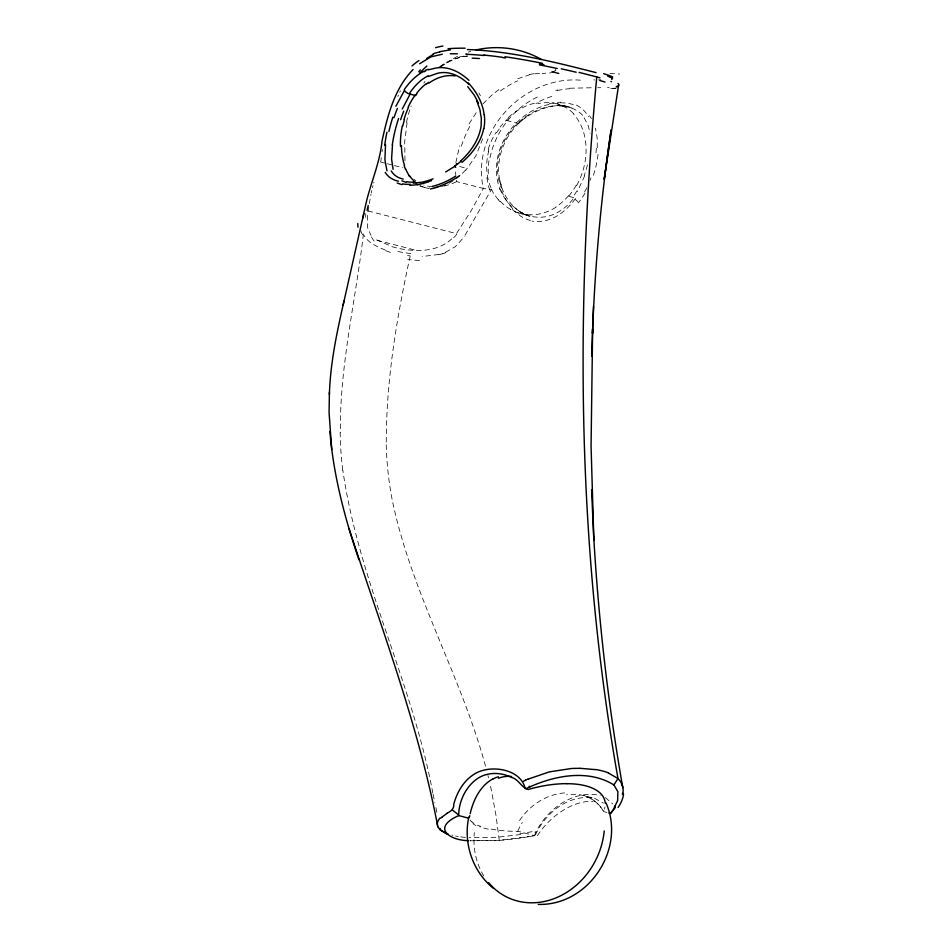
<?xml version="1.0" encoding="UTF-8"?>
<svg xmlns="http://www.w3.org/2000/svg" width="952" height="952" viewBox="0 0 952 952"><rect width="100%" height="100%" fill="white"/><g stroke="black" fill="none" stroke-linecap="round" stroke-linejoin="round"><path stroke-width="0.71" stroke-dasharray="4.76 3.57" d="M597.285 147.667L597.142 137.921L595.452 128.175M534.381 835.701C544.199 811.485 572.235 788.97 600.224 795.467M367.508 215.39L367.496 227.54L370.982 235.358M380.848 161.388L381.276 157.58M455.877 162.53L459.626 145.823M367.888 211.844L370.994 194.113M382.097 151.618L382.43 149.571M363.414 233.894C355.929 299.618 339.626 365.532 340.364 432.387M368.055 210.927L456.46 233.597L471.228 210.642L483.33 188.484L491.434 189.472L464.493 236.179M407.087 122.749L404.695 141.479L404.969 161.055M489.982 157.734C495.54 130.959 514.354 106.898 539.617 96.033M410.205 255.898C396.817 317.075 385.917 381.252 386.286 444.786M371.232 192.97L371.78 190.555M372.458 187.711L372.982 185.628M488.257 151.713L488.888 149.488M373.684 182.963L373.886 182.201M482.688 138.837L475.905 155.795L465.814 170.23M584.695 175.822L577.328 191.578M590.05 180.416L591.013 177.893M397.793 96.533L398.424 95.129M535.429 835.047C545.103 813.258 568.38 794.111 593.346 798.014L578.221 794.313L566.642 794.301M399.745 92.296L400.435 90.88M586.789 187.77L584.314 192.447M576.674 185.45C588.871 163.685 590.704 133.137 573.271 113.669M469.098 123.796L477.904 110.087M496.468 132.899L500.454 127.199M423.83 83.05L425.056 81.372M482.95 103.875L491.672 95.236L500.014 88.703M549.137 104.411C512.854 112.384 486.234 153.855 500.121 189.757M451.724 238.892C440.562 249.269 424.544 251.614 409.86 250.067A63.475 23.312 -9.7 0 1 402.779 249.198L395.853 247.758A93.046 34.177 -9.7 0 1 392.724 246.889L375.969 239.571M571.962 107.981C556.42 101.9 538.939 108.718 525.766 117.417L526.159 117.096C506.964 130.757 495.409 155.176 499.431 178.714L501.882 188.163L499.3 178.167M518.257 123.629L526.159 117.096M439.015 67.223L458.174 55.859M440.098 66.509C448.594 60.381 458.793 56.537 469.276 55.93L465.707 56.239M445.655 252.185L455.294 246.675L462.958 238.333A91.999 91.725 -34.9 0 0 464.445 236.144M517.817 78.683L529.383 74.839M468.182 52.181L470.764 51.289M552.648 71.817L555.837 70.4L555.349 68.913M438.812 254.47L422.057 256.528M555.801 90.392L557.527 89.988M535.976 103.363L538.415 102.864M535.774 831.893L534.798 832.084M532.192 836.106L499.276 840.378L470.074 840.771L499.276 840.378A93.712 27.608 -4 0 0 531.311 836.213L534.584 835.654L518.507 831.405A66.366 19.492 -4 0 1 489.495 828.752M520.696 834.523L498.36 837.117M534.893 73.851L540.569 73.34M495.754 837.296L469.062 837.724M569.76 88.239L593.667 87.715M580.399 80.158C523.636 75.803 470.55 131.4 483.366 188.448L456.377 181.511L455.353 170.313M609.221 87.596L607.495 87.644M598.475 79.849L600.771 79.825M593.762 79.897L594.726 79.885M560.478 102.78L567.642 103.114L576.257 105.351M597.713 87.703L600.771 87.703M465.409 837.462L459.566 836.748M525.433 214.533L530.228 214.902L525.433 214.533A64.403 52.098 -83.5 0 1 510.688 209.523M409.705 255.838L407.563 255.588M458.388 836.558L455.58 836.011M380.312 161.947L385.965 163.399M387.369 163.756L393.021 165.22M394.437 165.577L402.91 167.754M377.206 240.332L416.417 250.412M452.95 835.392L451.962 835.13M420.022 186.164L425.592 187.675L421.7 186.449M506.476 120.368L517.483 123.379A4.332 0.94 42.6 0 0 518.554 123.51L518.578 123.403A3.808 0.833 42.6 0 0 517.591 121.689M459.697 166.517L467.253 168.575M569.046 196.338L573.378 197.516L572.723 198.361A4.415 1.785 35.3 0 1 575.603 199.801L576.698 200.67A3.796 1.535 35.3 0 1 577.84 202.05M517.84 212.808L528.61 215.783L519.899 211.832L512.164 205.608M606.912 812.472L603.687 811.532C599.379 803.893 592.132 797.966 583.695 795.503C592.084 798.073 599.367 803.904 603.687 811.532A67.521 31.666 -15.5 0 0 604.984 806.879M594.619 798.347L603.437 803.107M480.689 826.443L477.392 825.158M385.405 250.162C377.599 246.651 368.269 243.284 364.009 235.299M573.413 113.466A59.964 45.172 -70.5 0 0 564.881 106.91L557.17 103.72L570.093 107.29L557.455 105.601A61.951 39.663 -45.5 0 0 547.007 107.064C513.092 114.871 488.209 153.32 500.883 187.116M564.833 106.993L562.81 105.91A64.867 48.469 -63.9 0 0 538.392 103.566M605.365 797.657L612.779 803.893M474.001 823.409L471.918 821.909M512.378 209.523L520.708 216.199A67.556 49.635 -86.1 0 0 532.085 220.959M500.097 201.753L498.277 199.789M589.574 115.775L591.466 118.631M584.111 117.691L588.146 125.509L590.097 133.268M493.529 193.28L490.661 187.77M501.704 187.484C506.309 200.539 516.163 211.951 529.55 216.342L519.899 211.832A62.177 45.696 -86.3 0 0 530.442 216.294M485.508 766.134C460.744 674.778 410.8 591.835 391.986 498.717A340.685 283.363 -62.5 0 1 386.214 444.81M487.948 775.463L488.519 777.82M432.839 793.135C412.454 682.774 358.714 581.363 342.827 470.145M433.1 794.349L434.897 802.81M435.897 807.653L437.373 814.936M499.276 840.378L496.075 815.983L491.72 791.993A464.124 386.048 -62.5 0 0 489.935 783.686M483.83 875.995A72.995 63.225 -63.3 0 1 474.31 832.476M471.894 821.921A62.499 18.421 -4.1 0 1 470.026 819.91M476 825.562A61.142 19.575 -7.6 0 1 472.894 823.67M488.376 829.192A63.082 18.957 -4.6 0 1 479.677 826.729M517.84 831.167A47.79 43.078 -54.4 0 1 522.374 822.492M519.506 820.576A57.548 49.266 -55.7 0 1 566.809 792.814M537.404 835.689A53.907 33.939 -46.4 0 1 593.167 801.417M532.061 831.667A110.634 29.726 -5 0 1 519.851 833.714M489.792 190.281A57.501 50.944 -71.8 0 1 486.65 174.037M609.946 73.566A248.412 28.274 -8.5 0 1 619.704 74.042M609.768 77.481A208.595 14.042 -5.4 0 1 611.505 77.517M617.586 87.691A68.592 6.842 8.5 0 1 612.957 88.334M615.504 88.453A121.035 7.092 4.2 0 1 609.613 88.667M557.36 90.547A90.178 52.991 -43 0 1 569.534 88.75M539.617 101.317A90.476 52.205 -42.2 0 1 554.707 95.402M488.269 173.799A63.998 58.072 -69.7 0 1 489.495 157.663M365.747 217.461A22.824 9.068 -69.5 0 1 365.83 213.593M374.053 240.927A87.989 41.364 -34.5 0 1 370.911 235.406M456.805 234.144A25.466 25.002 -72.6 0 1 452.01 239.261M456.389 181.772A66.176 44.863 -58 0 1 423.854 185.021M415.929 180.856A66.176 44.863 -58 0 1 414.072 179.392M406.445 122.51A87.81 62.88 -87 0 1 411.181 105.922M440.954 66.842A94.117 70.329 83 0 1 459.614 57.536M459.507 56.834A89.202 66.878 88.1 0 1 465.695 56.001M554.219 71.947A61.821 6.521 3.2 0 1 546.948 73.328M545.877 73.173A63.665 6.081 2.1 0 1 542.105 73.518M529.407 74.553A88.881 58.929 -65.5 0 1 534.929 73.613M500.383 90.94A94.117 55.18 -55 0 1 517.638 80.825M461.351 146.156A87.275 59.857 -65.4 0 1 470.609 124.783M478.939 93.106A54.776 40.055 -73.3 0 1 480.427 95.759M511.688 206.394A55.728 43.328 -80.5 0 1 499.55 188.032M573.009 199.039A65.141 47.778 -87.3 0 1 530.478 216.092M575.472 198.504A71.126 48.338 -80.8 0 1 532.061 221.102M584.98 193.22A66.89 44.899 -80.1 0 1 578.316 202.907M512.819 208.774A61.166 45.16 -85.1 0 1 500.978 189.139M445.81 252.613A45.72 40.091 -28.2 0 1 442.478 253.851M442.442 253.708A46.351 38.949 -26.9 0 1 438.872 254.767M419.523 260.431A64.724 33.011 -13.8 0 1 407.694 259.277M362.569 234.823A54.823 23.836 -51.2 0 1 360.725 230.217M342.696 470.181A347.183 292.561 -65.6 0 1 340.173 432.41M410.871 253.565A80.206 25.692 -5.8 0 1 394.604 250.733M390.439 252.387A115.739 41.233 -8 0 1 384.846 250.376M576.864 190.995A61.511 39.401 -78.4 0 1 572.997 196.885M576.305 185.152A60.297 46.351 -78.3 0 1 568.796 195.981M568.558 195.684A63.629 50.039 -79.9 0 1 555.909 206.905M508.82 117.834A62.903 48.778 -66.6 0 0 506.345 120.178A61.678 48.504 -67.3 0 0 500.24 126.973M508.535 117.298A65.807 50.182 -65.6 0 1 535.988 102.923M428.888 188.436A65.176 40.662 -71.5 0 1 419.892 185.461M465.683 169.92A65.771 40.984 -68.8 0 1 429.007 187.984M598.034 154.355A53.122 27.061 -74.6 0 1 593.144 176.025M596.368 148.155A52.967 25.371 -74.5 0 1 595.702 155.021M576.412 105.053A65.462 43.721 -61.6 0 1 588.693 116.727M549.268 103.697A69.567 45.351 -47.5 0 1 560.704 102.209M571.819 108.254A59.678 40.151 -53.6 0 1 584.409 117.382M587.42 164.922A51.265 23.407 -74.4 0 1 584.254 175.537M556.004 207.203A66.188 53.288 -83.1 0 1 530.228 214.843M510.712 209.476A61.059 49.611 -80.1 0 1 500.335 201.419M498.36 199.694A56.822 47.029 -73.7 0 1 493.648 193.173M490.899 187.615A52.265 44.101 -69.5 0 1 488.531 151.773M488.221 149.321A56.097 46.803 -68.7 0 1 495.98 132.518M561.906 105.684L557.455 105.601L567.202 106.279L561.906 105.684"/><path stroke-width="1.43" d="M329.38 394.544C330.332 362.855 337.02 331.736 344.041 300.939M329.404 392.307L329.083 412.716L331.736 449.511M591.68 356.262L592.644 328.999L591.061 446.06L593.846 540.2L591.585 489.792M593.501 306.342L592.477 333.331C595.083 265.227 601.01 197.231 611.124 129.817L604.175 179.274L618.526 85.632M579.042 72.388L596.761 76.922C575.151 310.447 577.019 547.15 617.991 778.534L613.885 784.924L617.896 791.683L617.634 800.561L613.124 810.021L610.494 813.496L608.923 813.067M385.536 144.525L384.905 159.722L386.952 170.836M468.574 818.184L458.733 815.578C458.567 801.298 466.218 785.555 478.666 777.784C488.555 771.893 501.311 772.31 511.438 777.379C518.685 779.117 521.387 787.732 528.205 789.505A72.519 34.01 -15.5 0 1 566.845 783.639M392.51 144.716L391.581 158.948L393.093 169.361M468.824 817.018C463.088 842.984 472.585 871.532 493.398 888.323M363.01 217.96L363.795 213.653M622.596 793.076L622.334 794.301M469.419 817.328L469.752 815.638M447.012 813.246C451.01 811.271 454.211 809.021 453.854 803.857C457.043 792.433 463.303 781.259 473.465 774.666C488.721 763.968 520.565 768.24 525.147 788.363M402.767 126.033L404.41 119.381M343.137 305.009L364.961 208.143C369.459 185.438 379.777 164.327 382.002 141.217C387.512 115.787 394.378 88.762 413.049 69.555M483.675 128.627C480.962 142.145 472.252 153.629 461.958 162.423M470.169 813.71L470.871 810.89M471.121 809.962C474.62 797.502 481.426 784.853 493.315 778.677M402.279 108.956L410.133 94.093L415.631 95.593L416.881 93.891M395.889 106.267L404.517 90.369A3.76 1.642 31.6 0 0 405.54 91.797L407.646 93.296A4.451 1.94 31.6 0 0 410.133 94.093M610.494 812.58L610.708 813.21L615.266 807.558M445.619 171.979L455.234 166.088M440.954 818.042L441.704 817.316M460.589 161.019C470.764 151.832 478.927 139.944 481.105 126.188L481.331 118.405L479.868 109.421L476.762 100.864M419.606 63.748L430.958 56.858L442.394 54.216M426.639 83.907L428.757 82.348M426.829 58.381L433.446 54.252M428.162 76.541L437.575 73.292A57.37 37.295 74.8 0 1 468.61 84.121M458.733 815.578C431.399 827.609 449.142 840.473 468.693 840.664M424.283 71.686L425.651 70.995M525.742 788.792C552.481 775.88 587.301 768.454 613.885 784.924M523.124 781.366L525.504 780.271M527.967 779.188L549.245 771.905L571.331 768.514A70.948 32.868 -14.7 0 1 579.72 768.383M428.626 181.665L431.565 180.582M428.436 69.829L434.671 68.306A65.593 42.697 74.6 0 1 468.943 80.349M439.764 51.634L450.379 49.861M611.648 79.266L612.576 78.635L611.351 77.612M476.095 49.956C498.003 44.887 521.66 48.231 541.224 59.357M420.106 182.415L413.18 183.129M417.381 184.652L409.753 185.438M538.261 904.4C588.729 905.876 626.166 848.732 606.067 803.012M450.26 53.776L457.388 53.788M579.923 768.288L595.286 769.609M467.373 49.54C511.093 51.111 553.874 61.832 596.071 72.626M465.73 54.014L466.563 54.05M483.295 55.24L484.877 55.394M502.668 57.572L505.583 57.989M539.546 63.82L543.913 64.688M401.875 184.664L397.151 182.998M406.087 182.367L401.887 180.797M599.915 77.874L596.761 76.922M607.769 76.16L610.422 77.171M610.898 81.456L611.493 81.67M447.868 833.833L447.035 833.524M608.376 773.024L617.991 778.534M445.857 833.048L440.288 829.918L439.991 828.347M440.288 829.918L446.655 833.976M458.305 814.65L452.426 810.045M468.11 82.729C476.452 91.416 482.581 102.554 484.151 114.597M467.706 86.596L474.334 95.259L478.499 103.244M455.687 167.385L454.687 165.874M409.574 176.572L408.753 175.37M614.528 806.213L615.349 807.463M438.194 827.455L437.623 825.872A71.709 21.491 -3.9 0 1 440.014 818.03M405.516 169.278L404.195 165.838M358.94 559.681C344.731 518.114 333.438 475.25 329.88 431.351M349.087 528.788C381.038 626.999 418.154 723.948 437.611 825.753M622.299 785.293L622.453 785.852A76.565 34.903 -13.8 0 1 622.929 793.028M622.787 787.601C608.197 704.623 598.618 620.787 593.703 536.678M604.234 830.882A72.995 63.225 -63.3 0 1 557.86 897.082A72.995 63.225 -63.3 0 1 488.531 882.528M529.181 786.209A52.693 36.593 -77.3 0 1 529.859 787.006M498.467 778.236A52.693 36.593 -77.3 0 1 511.593 776.511M493.338 778.784A57.239 37.997 88.4 0 1 498.348 776.772M440.562 829.87A53.3 15.779 -4.5 0 1 438.337 827.443M441.895 817.328A94.712 28.251 -4.1 0 1 447.297 813.282M623.512 794.123A83.657 39.282 -13 0 1 618.062 807.486M617.86 778.581A61.737 27.953 -12.9 0 1 622.239 785.305M595.535 769.478A81.694 37.818 -14.7 0 1 608.483 772.869M525.421 780.212A94.189 44.911 -15 0 1 527.836 779.152M605.246 803.25A64.867 30.428 -15.5 0 0 576.055 784.15A67.747 31.785 -15.5 0 0 566.797 783.698M610.672 77.207A65.997 4.724 9.2 0 1 611.553 77.636M603.651 73.673A99.829 6.712 10 0 1 612.719 76.957M448.023 48.73A124.736 32.57 13.5 0 1 465.1 48.207M433.255 53.776A91.975 58.75 67.9 0 1 439.872 51.967M419.63 73.161A99.472 44.696 -67.9 0 1 426.865 66.033M418.702 71.769A94.522 54.728 -80.8 0 1 420.356 69.889M411.978 65.95A104.28 63.713 -85.3 0 1 418.951 60.583M435.564 47.695A130.436 61.821 32.7 0 1 442.966 46.029M472.228 58.155A112.919 12.316 6.5 0 1 479.463 58.524M467.123 54.312A87.429 16.529 10.3 0 1 483.652 55.478M484.378 55.109A75.16 11.317 9.3 0 1 502.489 57.31M504.905 56.739A86.251 10.722 9 0 1 542.473 63.332M539.403 64.855A110.051 7.794 9.8 0 1 557.217 68.496M561.263 68.83A132.923 11.733 9.2 0 1 576.198 72.233M552.029 71.686A106.374 4.32 13.9 0 1 558.764 73.459M599.784 80.504A91.927 8.14 9.8 0 1 604.996 82.062M617.943 83.467A73.137 8.282 6.2 0 1 618.907 84.835M618.61 85.085A55.359 5.748 8.5 0 1 616.313 86.584M409.669 93.094A67.175 37.497 -79.9 0 1 428.138 75.839M408.194 107.1A61.333 40.638 -82.6 0 1 415.25 94.986M428.971 83.086A65.914 45.398 -82.8 0 1 455.199 75.91M416.583 93.415A65.355 44.851 -85.1 0 1 426.496 83.478M456.805 163.518A69.187 50.289 -43.4 0 1 456.198 163.994M461.03 161.197A73.863 52.943 -44.5 0 1 454.937 166.041M459.637 175.596A70.388 48.778 -44 0 1 430.506 188.972M484.27 114.585A44.911 43.566 -31.7 0 1 483.866 128.663M425.52 70.258A74.577 46.041 87.6 0 1 428.352 69.27M404.207 89.69A72.709 41.352 -79.6 0 1 424.259 71.15M358.059 227.183A37.663 13.887 -61.2 0 1 357.809 223.518M367.079 210.404A71.662 15.934 -72.3 0 1 368.198 205.525M408.503 107.386A58.346 36.914 -80.9 0 0 407.075 110.694A56.751 35.105 -80.4 0 0 404.112 119.238M400.435 146.132A52.074 30.155 -79.9 0 1 402.303 125.902M404.54 165.434A51.979 29.072 -80.1 0 1 401.411 145.739M408.896 175.156A56.822 33.951 -77.4 0 1 405.707 169.04M416.619 183.284A61.023 37.425 -75 0 1 409.895 176.072M455.342 176.31A62.868 43.661 -42.8 0 1 432.22 186.402M433.053 178.809A54.871 25.466 -36.2 0 1 420.01 182.57M413.918 182.106A55.466 25.347 -35.8 0 1 406.718 181.701M403.196 179.035A65.248 32.332 -43.8 0 1 391.236 170.955M392.295 144.942A47.981 13.875 -73.1 0 1 398.567 118.512M400.637 119.702A51.194 17.065 -73.3 0 1 403.767 111.086M428.602 181.761A63.51 30.059 -36.9 0 1 417.333 184.736M410.538 184.307A63.118 29.702 -36.8 0 1 402.553 183.903M398.448 181.189A70.543 35.926 -44.8 0 1 385.191 172.395M384.763 145.287A50.349 15.958 -73.2 0 1 386.976 132.173M388.916 131.507A50.277 15.387 -73.6 0 1 392.855 117.144M393.961 117.727A54.669 19.599 -73.5 0 1 397.412 108.397"/></g></svg>
